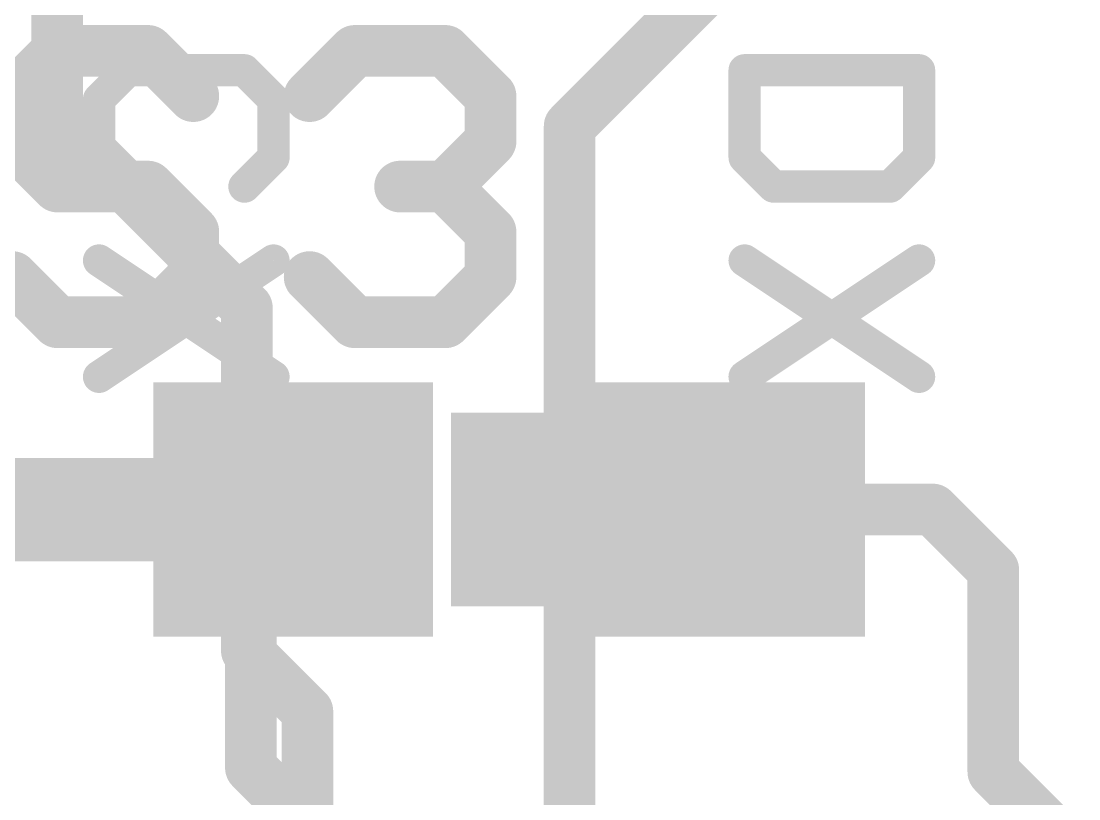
# Model space of a CAD drawing. Extents: x -0.1 to 23, y -0.1 to 23.
# Drawn here: x 13.32 to 17.482, y 14.102 to 17.161 of the extents above; entities that cross this region are included whole.
import ezdxf

# ---------------------------------------------------------------- set-up
doc = ezdxf.new("R2010")
doc.units = 0
for name, color, linetype in [('1', 12, 'CONTINUOUS'), ('16', 132, 'CONTINUOUS'), ('21', 253, 'CONTINUOUS'), ('22', 40, 'CONTINUOUS')]:
    doc.layers.add(name, color=color, linetype=linetype)

# ---------------------------------------------------------------- blocks, each defined once
blk = doc.blocks.new('RECT')
blk.add_solid([(-0.5, -0.5), (0.5, -0.5), (-0.5, 0.5), (0.5, 0.5)])

msp = doc.modelspace()

# ---------------------------------------------------------------- linework, layer by layer
at = {"layer": '1'}
for points, const_width in [([(12.28, 15.24), (14.39, 15.24)], 0.4064), ([(14.224, 15.074), (14.39, 15.24)], 0.2032), ([(16.09, 15.24), (16.9069, 15.24)], 0.2032), ([(16.9069, 15.24), (17.145, 15.0019)], 0.2032), ([(14.224, 14.224), (14.224, 15.074)], 0.2032), ([(17.145, 15.0019), (17.145, 14.2081)], 0.2032), ([(14.732, 13.716), (14.224, 14.224)], 0.2032), ([(17.145, 14.2081), (18.0181, 13.335)], 0.2032)]:
    msp.add_lwpolyline(points, dxfattribs=dict(at, const_width=const_width))
for points, const_width in [([(14.39, 15.1384, 1), (14.39, 15.3416)], 0.2032), ([(14.4259, 15.2041, 1), (14.3541, 15.2759)], 0.1016), ([(16.09, 15.2908, 1), (16.09, 15.1892)], 0.1016), ([(16.9428, 15.2759, 1), (16.871, 15.2041)], 0.1016), ([(16.9069, 15.1892, 1), (16.9069, 15.2908)], 0.1016), ([(14.2748, 15.074, 1), (14.1732, 15.074)], 0.1016), ([(14.1881, 15.1099, 1), (14.2599, 15.0381)], 0.1016), ([(17.1958, 15.0019, 1), (17.0942, 15.0019)], 0.1016), ([(17.1091, 14.966, 1), (17.1809, 15.0378)], 0.1016), ([(14.2599, 14.2599, 1), (14.1881, 14.1881)], 0.1016), ([(14.1732, 14.224, 1), (14.2748, 14.224)], 0.1016), ([(17.1809, 14.244, 1), (17.1091, 14.1722)], 0.1016), ([(17.0942, 14.2081, 1), (17.1958, 14.2081)], 0.1016)]:
    msp.add_lwpolyline(points, format="xyb", dxfattribs=dict(at, const_width=const_width))
at = {"layer": '16', "const_width": 0.2032}
for points in [[(13.462, 19.05), (13.462, 16.7799)], [(15.4781, 16.7481), (17.018, 18.288)], [(13.462, 16.7799), (14.2081, 16.0338)], [(15.4781, 13.97), (15.4781, 16.7481)], [(14.2081, 16.0338), (14.2081, 14.6844)], [(14.2081, 14.6844), (14.4463, 14.4463)], [(14.4463, 14.4463), (14.4463, 12.7)]]:
    msp.add_lwpolyline(points, dxfattribs=at)
at = {"layer": '16', "const_width": 0.1016}
for points in [[(13.4979, 16.8158, 1), (13.4261, 16.744)], [(13.4112, 16.7799, 1), (13.5128, 16.7799)], [(15.5289, 16.7481, 1), (15.4273, 16.7481)], [(15.4422, 16.784, 1), (15.514, 16.7122)], [(14.2589, 16.0338, 1), (14.1573, 16.0338)], [(14.1722, 15.9978, 1), (14.244, 16.0697)], [(14.244, 14.7203, 1), (14.1722, 14.6485)], [(14.1573, 14.6844, 1), (14.2589, 14.6844)], [(14.4971, 14.4463, 1), (14.3955, 14.4463)], [(14.4103, 14.4103, 1), (14.4822, 14.4822)]]:
    msp.add_lwpolyline(points, format="xyb", dxfattribs=at)
at = {"layer": '21', "const_width": 0.2032}
for points in [[(13.4636, 17.0443), (13.2857, 16.8664)], [(13.8195, 17.0443), (13.4636, 17.0443)], [(13.9975, 16.8664), (13.8195, 17.0443)], [(14.4551, 16.8664), (14.633, 17.0443)], [(14.633, 17.0443), (14.9889, 17.0443)], [(14.9889, 17.0443), (15.1669, 16.8664)], [(13.2857, 16.8664), (13.2857, 16.6884)], [(15.1669, 16.8664), (15.1669, 16.6884)], [(13.2857, 16.6884), (13.4636, 16.5105)], [(15.1669, 16.6884), (14.9889, 16.5105)], [(13.4636, 16.5105), (13.8195, 16.5105)], [(13.8195, 16.5105), (13.9975, 16.3325)], [(14.9889, 16.5105), (14.811, 16.5105)], [(14.9889, 16.5105), (15.1669, 16.3325)], [(13.9975, 16.3325), (13.9975, 16.1546)], [(15.1669, 16.3325), (15.1669, 16.1546)], [(13.4636, 15.9766), (13.2857, 16.1546)], [(13.9975, 16.1546), (13.8195, 15.9766)], [(14.633, 15.9766), (14.4551, 16.1546)], [(15.1669, 16.1546), (14.9889, 15.9766)], [(13.8195, 15.9766), (13.4636, 15.9766)], [(14.9889, 15.9766), (14.633, 15.9766)]]:
    msp.add_lwpolyline(points, dxfattribs=at)
at = {"layer": '21', "const_width": 0.1016}
for points in [[(13.4636, 17.0951, 1), (13.4636, 16.9935)], [(13.4996, 17.0084, 1), (13.4277, 17.0802)], [(13.8555, 17.0802, 1), (13.7836, 17.0084)], [(13.8195, 16.9935, 1), (13.8195, 17.0951)], [(14.633, 17.0951, 1), (14.633, 16.9935)], [(14.669, 17.0084, 1), (14.5971, 17.0802)], [(15.0249, 17.0802, 1), (14.953, 17.0084)], [(14.9889, 16.9935, 1), (14.9889, 17.0951)], [(13.3365, 16.8664, 1), (13.2349, 16.8664)], [(13.2498, 16.9023, 1), (13.3216, 16.8304)], [(13.9616, 16.8304, 1), (14.0334, 16.9023)], [(14.4192, 16.9023, 1), (14.491, 16.8304)], [(15.2177, 16.8664, 1), (15.1161, 16.8664)], [(15.131, 16.8304, 1), (15.2028, 16.9023)], [(13.3216, 16.7243, 1), (13.2498, 16.6525)], [(15.2028, 16.6525, 1), (15.131, 16.7243)], [(13.2349, 16.6884, 1), (13.3365, 16.6884)], [(15.1161, 16.6884, 1), (15.2177, 16.6884)], [(13.4636, 16.5613, 1), (13.4636, 16.4597)], [(13.8555, 16.5464, 1), (13.7836, 16.4745)], [(13.8195, 16.4597, 1), (13.8195, 16.5613)], [(14.811, 16.5613, 1), (14.811, 16.4597)], [(15.0249, 16.5464, 1), (14.953, 16.4745)], [(14.9889, 16.4597, 1), (14.9889, 16.5613)], [(13.4277, 16.4745, 1), (13.4996, 16.5464)], [(14.953, 16.5464, 1), (15.0249, 16.4745)], [(14.0483, 16.3325, 1), (13.9467, 16.3325)], [(13.9616, 16.2966, 1), (14.0334, 16.3684)], [(15.2177, 16.3325, 1), (15.1161, 16.3325)], [(15.131, 16.2966, 1), (15.2028, 16.3684)], [(13.3216, 16.1905, 1), (13.2498, 16.1186)], [(14.0334, 16.1186, 1), (13.9616, 16.1905)], [(14.491, 16.1905, 1), (14.4192, 16.1186)], [(15.2028, 16.1186, 1), (15.131, 16.1905)], [(13.9467, 16.1546, 1), (14.0483, 16.1546)], [(15.1161, 16.1546, 1), (15.2177, 16.1546)], [(13.4636, 16.0274, 1), (13.4636, 15.9258)], [(13.8195, 15.9258, 1), (13.8195, 16.0274)], [(14.633, 16.0274, 1), (14.633, 15.9258)], [(14.9889, 15.9258, 1), (14.9889, 16.0274)], [(13.4277, 15.9407, 1), (13.4996, 16.0125)], [(13.7836, 16.0125, 1), (13.8555, 15.9407)], [(14.5971, 15.9407, 1), (14.669, 16.0125)], [(14.953, 16.0125, 1), (15.0249, 15.9407)]]:
    msp.add_lwpolyline(points, format="xyb", dxfattribs=at)
at = {"layer": '22', "const_width": 0.127}
for points in [[(13.6265, 16.8537), (13.7409, 16.9681)], [(13.7409, 16.9681), (14.1985, 16.9681)], [(14.1985, 16.9681), (14.3129, 16.8537)], [(16.1665, 16.9681), (16.8529, 16.9681)], [(16.1665, 16.6249), (16.1665, 16.9681)], [(16.8529, 16.9681), (16.8529, 16.6249)], [(13.6265, 16.6249), (13.6265, 16.8537)], [(14.3129, 16.8537), (14.3129, 16.6249)], [(13.7409, 16.5105), (13.6265, 16.6249)], [(14.3129, 16.6249), (14.1985, 16.5105)], [(16.2809, 16.5105), (16.1665, 16.6249)], [(16.8529, 16.6249), (16.7385, 16.5105)], [(16.7385, 16.5105), (16.2809, 16.5105)], [(13.6265, 16.2197), (14.3129, 15.7621)], [(13.6265, 15.7621), (14.3129, 16.2197)], [(16.1665, 16.2197), (16.8529, 15.7621)], [(16.1665, 15.7621), (16.8529, 16.2197)]]:
    msp.add_lwpolyline(points, dxfattribs=at)
at = {"layer": '22', "const_width": 0.0635}
for points in [[(13.7409, 16.9998, 1), (13.7409, 16.9363)], [(13.7634, 16.9456, 1), (13.7185, 16.9905)], [(14.221, 16.9905, 1), (14.1761, 16.9456)], [(14.1985, 16.9363, 1), (14.1985, 16.9998)], [(16.1983, 16.9681, 1), (16.1348, 16.9681)], [(16.1665, 16.9998, 1), (16.1665, 16.9363)], [(16.8847, 16.9681, 1), (16.8212, 16.9681)], [(16.8529, 16.9363, 1), (16.8529, 16.9998)], [(13.6583, 16.8537, 1), (13.5948, 16.8537)], [(13.6041, 16.8761, 1), (13.649, 16.8312)], [(14.3447, 16.8537, 1), (14.2812, 16.8537)], [(14.2904, 16.8312, 1), (14.3354, 16.8761)], [(13.649, 16.6473, 1), (13.6041, 16.6024)], [(14.3354, 16.6024, 1), (14.2904, 16.6473)], [(16.189, 16.6473, 1), (16.1441, 16.6024)], [(16.8754, 16.6024, 1), (16.8304, 16.6473)], [(13.5948, 16.6249, 1), (13.6583, 16.6249)], [(14.2812, 16.6249, 1), (14.3447, 16.6249)], [(16.1348, 16.6249, 1), (16.1983, 16.6249)], [(16.8212, 16.6249, 1), (16.8847, 16.6249)], [(13.7185, 16.488, 1), (13.7634, 16.5329)], [(14.1761, 16.5329, 1), (14.221, 16.488)], [(16.2809, 16.5422, 1), (16.2809, 16.4787)], [(16.2585, 16.488, 1), (16.3034, 16.5329)], [(16.7161, 16.5329, 1), (16.761, 16.488)], [(16.7385, 16.4787, 1), (16.7385, 16.5422)], [(13.6441, 16.2461, 1), (13.6089, 16.1933)], [(14.3305, 16.1933, 1), (14.2953, 16.2461)], [(16.1841, 16.2461, 1), (16.1489, 16.1933)], [(16.8705, 16.1933, 1), (16.8353, 16.2461)], [(13.6089, 15.7885, 1), (13.6441, 15.7357)], [(14.2953, 15.7357, 1), (14.3305, 15.7885)], [(16.1489, 15.7885, 1), (16.1841, 15.7357)], [(16.8353, 15.7357, 1), (16.8705, 15.7885)]]:
    msp.add_lwpolyline(points, format="xyb", dxfattribs=at)

# ---------------------------------------------------------------- block references
at = {"layer": '1', "xscale": 1.1, "rotation": 180}
for p in [(14.39, 15.24), (16.09, 15.24)]:
    msp.add_blockref('RECT', p, dxfattribs=at)
at = {"layer": '21', "xscale": 0.4572, "yscale": 0.762, "rotation": 180}
msp.add_blockref('RECT', (15.24, 15.24), dxfattribs=at)

doc.saveas('drawing.dxf')
